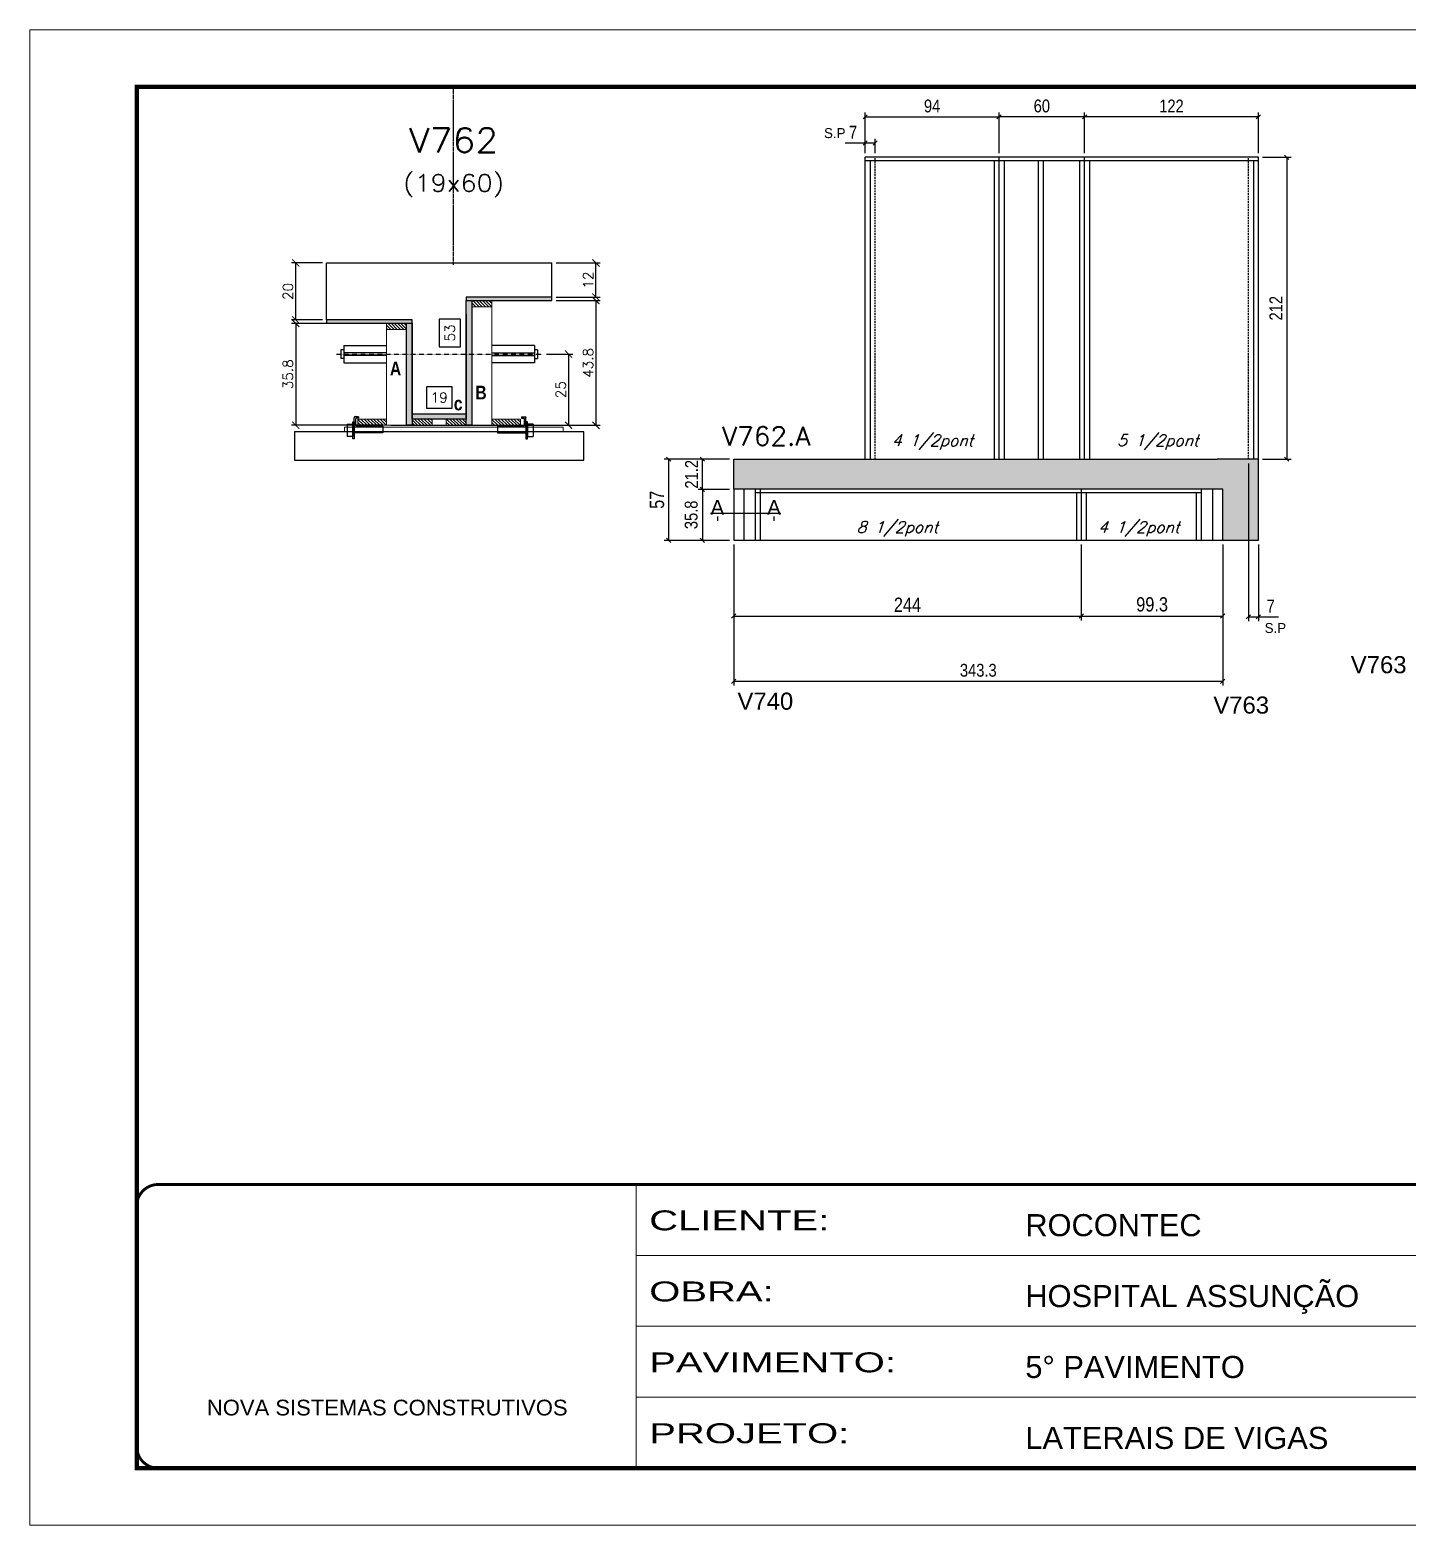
# Model space of a CAD drawing. Extents: x -20960 to -5926, y -2106 to 21915.
# Drawn here: x -10622 to -9655, y 8231 to 9281 of the extents above; entities that cross this region are included whole.
import ezdxf
from ezdxf.enums import TextEntityAlignment as Align

# ---------------------------------------------------------------- set-up
doc = ezdxf.new("R2010")
doc.units = 0
for name, pattern in [('CONTINUO', [0]), ('DASHED', [0.75, 0.5, -0.25]), ('HIDDEN', [0.375, 0.25, -0.125])]:
    doc.linetypes.add(name, pattern=pattern)
for name, color, linetype in [('5', 5, 'Continuous'), ('barrote', 251, 'Continuous'), ('COTA', 241, 'Continuous'), ('Cota Seção (2x)', 4, 'Continuous'), ('detalhes', 4, 'Continuous'), ('Painéis', 200, 'Continuous'), ('presilha', 1, 'Continuous'), ('SARR_2.2x7', 40, 'Continuous'), ('SARR_3.5x7', 81, 'Continuous'), ('TENSOR', 3, 'Continuous'), ('texto', 7, 'Continuous'), ('Texto de Titulo', 7, 'Continuous'), ('Texto Qtd Sarr', 242, 'Continuous')]:
    doc.layers.add(name, color=color, linetype=linetype)
for name, color, linetype, lineweight in [('CONCRETO', 251, 'Continuous', 25), ('Folhas', 255, 'Continuous', 9), ('Hachura', 251, 'Continuous', 9), ('Madeira', 126, 'Continuous', 18), ('SARRAFO DE PRESSAO', 251, 'DASHED', 9), ('SCO-___-LAJ', 2, 'Continuous', 0), ('Texto Seção', 7, 'Continuous', 15)]:
    doc.layers.add(name, color=color, linetype=linetype, lineweight=lineweight)
doc.styles.add('ARIAL', font='arial.ttf')
doc.styles.add('COTA TECNICA', font='techl___.ttf', dxfattribs={"height": 10})
doc.styles.add('COTA TECNICA-50', font='techl___.ttf', dxfattribs={"height": 9})
doc.styles.add('REGUA-120', font='ROMANS.shx', dxfattribs={"height": 15})
doc.styles.add('Romans', font='romans.shx')
doc.styles.add('ROMAS860', font='ROMAS860.SHX')
doc.styles.get("Standard").update_dxf_attribs({"font": 'arial.ttf'})
doc.styles.add('TECNICA', font='techb___.ttf', dxfattribs={"height": 10})
doc.styles.add('Tecnologia', font='')
doc.styles.get('Tecnologia').set_extended_font_data('Forgotten Futurist')
doc.dimstyles.new('COTA PAINEL-50', dxfattribs={"dimtxt": 9, "dimasz": 3, "dimexe": 3, "dimexo": 3, "dimgap": 3, "dimtad": 1, "dimdec": 1, "dimzin": 12, "dimdsep": 46, "dimtxsty": 'COTA TECNICA-50', "dimblk1": 'OBLIQUE', "dimblk2": 'OBLIQUE', "dimsah": 1, "dimcen": 0.9, "dimclrd": 4, "dimclre": 4, "dimclrt": 240, "dimadec": 1, "dimazin": 3, "dimtfac": 1, "dimtdec": 1, "dimtmove": 0, "dimatfit": 3, "dimfxl": 1, "dimtolj": 1, "dimtzin": 12, "dimarcsym": 0})
doc.dimstyles.new('Cota Seção (2x)', dxfattribs={"dimtxt": 7, "dimasz": 5, "dimexe": 3, "dimexo": 3, "dimgap": 2, "dimtad": 3, "dimdec": 1, "dimlfac": 0.5, "dimzin": 12, "dimdsep": 46, "dimtxsty": 'Romans', "dimblk": 'ARCHTICK', "dimcen": 0, "dimclrd": 4, "dimclre": 4, "dimclrt": 1, "dimadec": 1, "dimazin": 3, "dimtfac": 1, "dimtdec": 1, "dimtmove": 0, "dimatfit": 3, "dimldrblk": 'OBLIQUE', "dimfxl": 1, "dimtolj": 1, "dimtzin": 12, "dimarcsym": 0})
doc.dimstyles.new('Cota Seção interna', dxfattribs={"dimtxt": 7, "dimasz": 6, "dimexe": 0.18, "dimexo": 2, "dimgap": -4, "dimtad": 3, "dimdec": 1, "dimlfac": 0.5, "dimzin": 12, "dimdsep": 46, "dimtxsty": 'Romans', "dimblk": 'ARCHTICK', "dimcen": 0.09, "dimse1": 1, "dimse2": 1, "dimsd1": 1, "dimsd2": 1, "dimclrd": 180, "dimclre": 5, "dimclrt": 1, "dimadec": 0, "dimazin": 3, "dimtfac": 1, "dimtdec": 1, "dimtofl": 0, "dimtmove": 0, "dimatfit": 3, "dimldrblk": 'ARCHTICK', "dimfxl": 1, "dimtolj": 1, "dimtzin": 0, "dimarcsym": 0})
doc.dimstyles.new('PAINEL', dxfattribs={"dimtxt": 10, "dimasz": 3, "dimexe": 3, "dimexo": 3, "dimgap": 3, "dimtad": 1, "dimdec": 1, "dimzin": 12, "dimdsep": 46, "dimtxsty": 'COTA TECNICA', "dimblk1": 'OBLIQUE', "dimblk2": 'OBLIQUE', "dimsah": 1, "dimcen": 0.9, "dimclrd": 4, "dimclre": 4, "dimclrt": 240, "dimadec": 1, "dimazin": 3, "dimtfac": 1, "dimtdec": 1, "dimtmove": 0, "dimatfit": 3, "dimfxl": 1, "dimtolj": 1, "dimtzin": 12, "dimarcsym": 0})

# ---------------------------------------------------------------- blocks, each defined once
blk = doc.blocks.new('9999999999')
at = {"color": 30, "linetype": 'CONTINUO'}
for p, q in [((98564.6, 34230.2), (98564.6, 34429.4)), ((98564.6, 34379.6), (99584, 34379.6)), ((98564.6, 34329.8), (99488, 34329.8)), ((98564.6, 34280), (99488, 34280))]:
    blk.add_line(p, q, dxfattribs=at)
at = {"color": 30, "linetype": 'CONTINUO', "const_width": 2}
blk.add_lwpolyline([(99584, 34230.2), (99584, 34414.4, 0.414214), (99569, 34429.4), (98229, 34429.4, 0.414214), (98214, 34414.4), (98214, 34245.2, 0.414214), (98229, 34230.2), (99584, 34230.2)], format="xyb", dxfattribs=at)
at = {"layer": 'Folhas'}
blk.add_lwpolyline([(98139, 34190.2), (99624, 34190.2), (99624, 35240.2), (98139, 35240.2)], close=True, dxfattribs=at)
at = {"layer": 'Folhas', "color": 30, "const_width": 3}
blk.add_lwpolyline([(98214, 34230.2), (99584, 34230.2), (99584, 35200.2), (98214, 35200.2)], close=True, dxfattribs=at)
at = {"color": 7, "linetype": 'Continuous', "ltscale": 5, "style": 'ARIAL'}
for s, height, p in [('ROCONTEC', 15.48, (98837.7, 34393.1)), ('HOSPITAL ASSUNÇÃO', 15.483, (98837.7, 34343.3)), ('5° PAVIMENTO', 15.483, (98837.7, 34293.5)), ('NOVA SISTEMAS CONSTRUTIVOS', 11.059, (98263.2, 34267.2)), ('LATERAIS DE VIGAS', 15.483, (98837.7, 34243.7))]:
    blk.add_text(s, height=height, dxfattribs=at).set_placement(p)
at = {"layer": 'Folhas', "color": 7, "style": 'Tecnologia', "width": 1.5}
for s, p in [('CLIENTE:', (98573.7, 34397.2)), ('OBRA:', (98573.7, 34347.3)), ('PAVIMENTO:', (98573.7, 34297.5)), ('PROJETO:', (98573.7, 34247.7))]:
    blk.add_text(s, height=14, dxfattribs=at).set_placement(p)
blk = doc.blocks.new('*D1656')
at = {"layer": 'Cota Seção (2x)', "color": 180, "lineweight": -2, "transparency": 16777216}
for p, q in [((-10319.7, 9077.9), (-10334.7, 9077.9)), ((-10334.7, 9077.9), (-10334.7, 9058.6)), ((-10319.7, 9058.6), (-10319.7, 9077.9)), ((-10334.7, 9058.6), (-10319.7, 9058.6))]:
    blk.add_line(p, q, dxfattribs=at)
at = {"layer": 'Defpoints', "color": 0, "transparency": 16777216}
for p in [(-10315.7, 9117.4), (-10315.7, 9117.4), (-10315.7, 9011.4)]:
    blk.add_point(p, dxfattribs=at)
at = {"layer": 'Cota Seção (2x)', "color": 1, "transparency": 16777216, "insert": (-10327.2, 9068.2), "char_height": 7, "attachment_point": 5, "rotation": 90, "style": 'Romans'}
blk.add_mtext('\\A1;53', dxfattribs=at)
blk = doc.blocks.new('_ArchTick')
at = {"color": 0, "linetype": 'ByBlock', "const_width": 0.15}
blk.add_lwpolyline([(-0.5, -0.5), (0.5, 0.5)], dxfattribs=at)
blk = doc.blocks.new('PRESILHA METÁLICA 1')
at = {"layer": 'presilha'}
for p, q in [((7.5, 10.6), (7.5, 19.9)), ((12, 21), (8.6, 21)), ((9, 11.6), (9, 18.9)), ((12, 19.5), (9.6, 19.5)), ((12, 21), (12, 19.5)), ((0, 13), (6, 13)), ((0, 13), (0, 0)), ((6, 0), (0, 0)), ((6, 15.5), (7.5, 15.5)), ((6, -2.5), (6, 15.5)), ((6, 13), (6, 0)), ((7.5, 15.5), (7.5, -2.5)), ((37.5, 4.1), (7.5, 4.1)), ((37.5, 11), (9.6, 11)), ((37.5, 11), (37.5, 4.1)), ((7.5, -2.5), (6, -2.5))]:
    blk.add_line(p, q, dxfattribs=at)
for centre, radius, start, end in [((8.6, 19.9), 1.14, 90, 180), ((9.6, 18.9), 0.57, 90, 180), ((9.6, 11.6), 0.57, 180, 270)]:
    blk.add_arc(centre, radius, start, end, dxfattribs=at)
blk = doc.blocks.new('*D1657')
at = {"layer": 'Cota Seção (2x)', "color": 180, "lineweight": -2, "transparency": 16777216}
for p, q in [((-10325.7, 9030.4), (-10343.7, 9030.4)), ((-10343.7, 9030.4), (-10343.7, 9015.4)), ((-10325.7, 9015.4), (-10325.7, 9030.4)), ((-10343.7, 9015.4), (-10325.7, 9015.4))]:
    blk.add_line(p, q, dxfattribs=at)
at = {"layer": 'Defpoints', "color": 0, "transparency": 16777216}
for p in [(-10315.7, 9011.4), (-10353.7, 9003.4), (-10315.7, 9003.4)]:
    blk.add_point(p, dxfattribs=at)
at = {"layer": 'Cota Seção (2x)', "color": 1, "transparency": 16777216, "insert": (-10334.7, 9022.9), "char_height": 7, "attachment_point": 5, "style": 'Romans'}
blk.add_mtext('\\A1;19', dxfattribs=at)
blk = doc.blocks.new('*D1658')
at = {"layer": 'COTA', "color": 4, "lineweight": -2, "transparency": 16777216}
for p, q in [((-10259.4, 9053.4), (-10240.9, 9053.4)), ((-10243.9, 9053.4), (-10243.9, 9003.4)), ((-10259.4, 9003.4), (-10240.9, 9003.4))]:
    blk.add_line(p, q, dxfattribs=at)
at = {"layer": 'Defpoints', "color": 0, "transparency": 16777216}
for p in [(-10262.4, 9053.4), (-10262.4, 9003.4), (-10243.9, 9003.4)]:
    blk.add_point(p, dxfattribs=at)
at = {"layer": 'COTA', "color": 4, "lineweight": -2, "transparency": 16777216, "xscale": 5, "yscale": 5, "zscale": 5}
for p, rotation in [((-10243.9, 9053.4), 90), ((-10243.9, 9003.4), 270)]:
    blk.add_blockref('_ArchTick', p, dxfattribs=dict(at, rotation=rotation))
at = {"layer": 'COTA', "color": 1, "transparency": 16777216, "insert": (-10249.4, 9028.4), "char_height": 7, "attachment_point": 5, "rotation": 90, "style": 'Romans'}
blk.add_mtext('\\A1;25', dxfattribs=at)
blk = doc.blocks.new('_Oblique')
at = {"color": 0, "linetype": 'ByBlock', "lineweight": -2}
blk.add_line((-0.5, -0.5), (0.5, 0.5), dxfattribs=at)
blk = doc.blocks.new('titulo1')
at = {"layer": 'Defpoints', "color": 252, "linetype": 'HIDDEN', "ltscale": 2}
blk.add_line((0, 0), (0, 125), dxfattribs=at)
at = {"layer": 'Defpoints', "style": 'Romans', "oblique": 15}
blk.add_attdef('FOLHA', text='', height=10, dxfattribs=at).set_placement((0, 15.6), align=Align.MIDDLE_CENTER)
at = {"layer": 'Texto Qtd Sarr', "color": 3, "style": 'Romans', "oblique": 15}
for tag, height, p in [('TITULO', 17, (0, 71.4)), ('SEÇÃO', 12, (0, 41.5))]:
    blk.add_attdef(tag, text='', height=height, dxfattribs=at).set_placement(p, align=Align.MIDDLE_CENTER)
blk = doc.blocks.new('*D1668')
at = {"layer": 'COTA', "color": 4, "lineweight": -2, "transparency": 16777216}
for p, q in [((-10252.7, 9091), (-10221.7, 9091)), ((-10224.7, 9091), (-10224.7, 9003.4)), ((-10368.7, 9003.4), (-10221.7, 9003.4))]:
    blk.add_line(p, q, dxfattribs=at)
at = {"layer": 'Defpoints', "color": 0, "transparency": 16777216}
for p in [(-10255.7, 9091), (-10371.7, 9003.4), (-10224.7, 9003.4)]:
    blk.add_point(p, dxfattribs=at)
at = {"layer": 'COTA', "color": 4, "lineweight": -2, "transparency": 16777216, "xscale": 5, "yscale": 5, "zscale": 5}
for p, rotation in [((-10224.7, 9091), 90), ((-10224.7, 9003.4), 270)]:
    blk.add_blockref('_ArchTick', p, dxfattribs=dict(at, rotation=rotation))
at = {"layer": 'COTA', "color": 1, "transparency": 16777216, "insert": (-10230.2, 9047.2), "char_height": 7, "attachment_point": 5, "rotation": 90, "style": 'Romans'}
blk.add_mtext('\\A1;43.8', dxfattribs=at)
blk = doc.blocks.new('*D1669')
at = {"layer": 'COTA', "color": 4, "lineweight": -2, "transparency": 16777216}
for p, q in [((-10252.7, 9117.4), (-10221.7, 9117.4)), ((-10224.7, 9093.4), (-10224.7, 9117.4)), ((-10252.7, 9093.4), (-10221.7, 9093.4))]:
    blk.add_line(p, q, dxfattribs=at)
at = {"layer": 'Defpoints', "color": 0, "transparency": 16777216}
for p in [(-10255.7, 9117.4), (-10224.7, 9117.4), (-10255.7, 9093.4)]:
    blk.add_point(p, dxfattribs=at)
at = {"layer": 'COTA', "color": 4, "lineweight": -2, "transparency": 16777216, "xscale": 5, "yscale": 5, "zscale": 5}
for p, rotation in [((-10224.7, 9117.4), 90), ((-10224.7, 9093.4), 270)]:
    blk.add_blockref('_ArchTick', p, dxfattribs=dict(at, rotation=rotation))
at = {"layer": 'COTA', "color": 1, "transparency": 16777216, "insert": (-10230.2, 9105.4), "char_height": 7, "attachment_point": 5, "rotation": 90, "style": 'Romans'}
blk.add_mtext('\\A1;12', dxfattribs=at)
blk = doc.blocks.new('*D1670')
at = {"layer": 'COTA', "color": 4, "lineweight": -2, "transparency": 16777216}
for p, q in [((-10374.7, 9075), (-10438.4, 9075)), ((-10435.4, 9075), (-10435.4, 9003.4)), ((-10374.7, 9003.4), (-10438.4, 9003.4))]:
    blk.add_line(p, q, dxfattribs=at)
at = {"layer": 'Defpoints', "color": 0, "transparency": 16777216}
for p in [(-10371.7, 9075), (-10435.4, 9003.4), (-10371.7, 9003.4)]:
    blk.add_point(p, dxfattribs=at)
at = {"layer": 'COTA', "color": 4, "lineweight": -2, "transparency": 16777216, "xscale": 5, "yscale": 5, "zscale": 5}
for p, rotation in [((-10435.4, 9075), 90), ((-10435.4, 9003.4), 270)]:
    blk.add_blockref('_ArchTick', p, dxfattribs=dict(at, rotation=rotation))
at = {"layer": 'COTA', "color": 1, "transparency": 16777216, "insert": (-10440.9, 9039.2), "char_height": 7, "attachment_point": 5, "rotation": 90, "style": 'Romans'}
blk.add_mtext('\\A1;35.8', dxfattribs=at)
blk = doc.blocks.new('*D1667')
at = {"layer": 'COTA', "color": 4, "lineweight": -2, "transparency": 16777216}
for p, q in [((-10416.7, 9117.4), (-10438.4, 9117.4)), ((-10435.4, 9077.4), (-10435.4, 9117.4)), ((-10416.7, 9077.4), (-10438.4, 9077.4))]:
    blk.add_line(p, q, dxfattribs=at)
at = {"layer": 'Defpoints', "color": 0, "transparency": 16777216}
for p in [(-10435.4, 9117.4), (-10413.7, 9117.4), (-10413.7, 9077.4)]:
    blk.add_point(p, dxfattribs=at)
at = {"layer": 'COTA', "color": 4, "lineweight": -2, "transparency": 16777216, "xscale": 5, "yscale": 5, "zscale": 5}
for p, rotation in [((-10435.4, 9117.4), 90), ((-10435.4, 9077.4), 270)]:
    blk.add_blockref('_ArchTick', p, dxfattribs=dict(at, rotation=rotation))
at = {"layer": 'COTA', "color": 1, "transparency": 16777216, "insert": (-10440.9, 9097.4), "char_height": 7, "attachment_point": 5, "rotation": 90, "style": 'Romans'}
blk.add_mtext('\\A1;20', dxfattribs=at)
blk = doc.blocks.new('*D1659')
at = {"layer": 'COTA', "color": 4, "lineweight": -2, "ltscale": 25, "transparency": 16777216}
for p, q in [((-9884, 8919.6), (-9884, 8866.4)), ((-9784.7, 8919.6), (-9784.7, 8866.4)), ((-9884, 8869.4), (-9784.7, 8869.4))]:
    blk.add_line(p, q, dxfattribs=at)
at = {"layer": 'Defpoints', "color": 0, "ltscale": 25, "transparency": 16777216}
for p in [(-9884, 8922.6), (-9784.7, 8922.6), (-9784.7, 8869.4)]:
    blk.add_point(p, dxfattribs=at)
at = {"layer": 'COTA', "color": 4, "lineweight": -2, "ltscale": 25, "transparency": 16777216, "xscale": 3, "yscale": 3, "zscale": 3, "rotation": 180}
blk.add_blockref('_Oblique', (-9884, 8869.4), dxfattribs=at)
at = {"layer": 'COTA', "color": 4, "lineweight": -2, "ltscale": 25, "transparency": 16777216, "xscale": 3, "yscale": 3, "zscale": 3}
blk.add_blockref('_Oblique', (-9784.7, 8869.4), dxfattribs=at)
at = {"layer": 'COTA', "color": 240, "ltscale": 25, "transparency": 16777216, "insert": (-9834.3, 8877.6), "char_height": 10, "attachment_point": 5, "style": 'COTA TECNICA'}
blk.add_mtext('\\A1;99.3', dxfattribs=at)
blk = doc.blocks.new('*D1672')
at = {"layer": 'COTA', "color": 4, "lineweight": -2, "ltscale": 25, "transparency": 16777216}
for p, q in [((-10128, 8919.6), (-10128, 8866.4)), ((-9884, 8919.6), (-9884, 8866.4)), ((-10128, 8869.4), (-9884, 8869.4))]:
    blk.add_line(p, q, dxfattribs=at)
at = {"layer": 'Defpoints', "color": 0, "ltscale": 25, "transparency": 16777216}
for p in [(-10128, 8922.6), (-9884, 8922.6), (-9884, 8869.4)]:
    blk.add_point(p, dxfattribs=at)
at = {"layer": 'COTA', "color": 4, "lineweight": -2, "ltscale": 25, "transparency": 16777216, "xscale": 3, "yscale": 3, "zscale": 3, "rotation": 180}
blk.add_blockref('_Oblique', (-10128, 8869.4), dxfattribs=at)
at = {"layer": 'COTA', "color": 4, "lineweight": -2, "ltscale": 25, "transparency": 16777216, "xscale": 3, "yscale": 3, "zscale": 3}
blk.add_blockref('_Oblique', (-9884, 8869.4), dxfattribs=at)
at = {"layer": 'COTA', "color": 240, "ltscale": 25, "transparency": 16777216, "insert": (-10006, 8877.4), "char_height": 10, "attachment_point": 5, "style": 'COTA TECNICA'}
blk.add_mtext('\\A1;244', dxfattribs=at)
blk = doc.blocks.new('*D1678')
at = {"layer": 'COTA', "color": 4, "lineweight": -2, "ltscale": 25, "transparency": 16777216}
for p, q in [((-10131, 8979.6), (-10176.7, 8979.6)), ((-10173.7, 8979.6), (-10173.7, 8922.6)), ((-10131, 8922.6), (-10176.7, 8922.6))]:
    blk.add_line(p, q, dxfattribs=at)
at = {"layer": 'Defpoints', "color": 0, "ltscale": 25, "transparency": 16777216}
for p in [(-10128, 8979.6), (-10173.7, 8922.6), (-10128, 8922.6)]:
    blk.add_point(p, dxfattribs=at)
at = {"layer": 'COTA', "color": 4, "lineweight": -2, "ltscale": 25, "transparency": 16777216, "xscale": 3, "yscale": 3, "zscale": 3}
for p, rotation in [((-10173.7, 8979.6), 90), ((-10173.7, 8922.6), 270)]:
    blk.add_blockref('_Oblique', p, dxfattribs=dict(at, rotation=rotation))
at = {"layer": 'COTA', "color": 240, "ltscale": 25, "transparency": 16777216, "insert": (-10181.8, 8951.1), "char_height": 10, "attachment_point": 5, "rotation": 90, "style": 'COTA TECNICA'}
blk.add_mtext('\\A1;57', dxfattribs=at)
blk = doc.blocks.new('*D1679')
at = {"layer": 'COTA', "color": 4, "lineweight": -2, "transparency": 16777216}
for p, q in [((-10128, 8919.6), (-10128, 8820.6)), ((-9784.7, 8919.6), (-9784.7, 8820.6)), ((-10128, 8823.6), (-9784.7, 8823.6))]:
    blk.add_line(p, q, dxfattribs=at)
at = {"layer": 'Defpoints', "color": 0, "transparency": 16777216}
for p in [(-10128, 8922.6), (-9784.7, 8922.6), (-9784.7, 8823.6)]:
    blk.add_point(p, dxfattribs=at)
at = {"layer": 'COTA', "color": 4, "lineweight": -2, "transparency": 16777216, "xscale": 3, "yscale": 3, "zscale": 3, "rotation": 180}
blk.add_blockref('_Oblique', (-10128, 8823.6), dxfattribs=at)
at = {"layer": 'COTA', "color": 4, "lineweight": -2, "transparency": 16777216, "xscale": 3, "yscale": 3, "zscale": 3}
blk.add_blockref('_Oblique', (-9784.7, 8823.6), dxfattribs=at)
at = {"layer": 'COTA', "color": 240, "transparency": 16777216, "insert": (-9956.3, 8831.3), "char_height": 9, "attachment_point": 5, "style": 'COTA TECNICA-50'}
blk.add_mtext('\\A1;343.3', dxfattribs=at)
blk = doc.blocks.new('*D1680')
at = {"layer": 'COTA', "color": 4, "lineweight": -2, "transparency": 16777216}
for p, q in [((-9766.7, 8976.6), (-9766.7, 8865.9)), ((-9759.7, 8919.6), (-9759.7, 8865.9)), ((-9766.7, 8868.9), (-9759.7, 8868.9)), ((-9759.7, 8868.9), (-9745.5, 8868.9))]:
    blk.add_line(p, q, dxfattribs=at)
at = {"layer": 'Defpoints', "color": 0, "transparency": 16777216}
for p in [(-9766.7, 8979.6), (-9759.7, 8922.6), (-9759.7, 8868.9)]:
    blk.add_point(p, dxfattribs=at)
at = {"layer": 'COTA', "color": 4, "lineweight": -2, "transparency": 16777216, "xscale": 3, "yscale": 3, "zscale": 3, "rotation": 180}
blk.add_blockref('_Oblique', (-9766.7, 8868.9), dxfattribs=at)
at = {"layer": 'COTA', "color": 4, "lineweight": -2, "transparency": 16777216, "xscale": 3, "yscale": 3, "zscale": 3}
blk.add_blockref('_Oblique', (-9759.7, 8868.9), dxfattribs=at)
at = {"layer": 'COTA', "color": 240, "transparency": 16777216, "insert": (-9751.1, 8876.4), "char_height": 9, "attachment_point": 5, "style": 'COTA TECNICA-50'}
blk.add_mtext('\\A1;7', dxfattribs=at)
blk = doc.blocks.new('*D1662')
at = {"layer": 'COTA', "color": 4, "lineweight": -2, "transparency": 16777216}
for p, q in [((-9756.7, 9191.6), (-9736.8, 9191.6)), ((-9739.8, 9191.6), (-9739.8, 8979.6)), ((-9756.7, 8979.6), (-9736.8, 8979.6))]:
    blk.add_line(p, q, dxfattribs=at)
at = {"layer": 'Defpoints', "color": 0, "transparency": 16777216}
for p in [(-9759.7, 9191.6), (-9759.7, 8979.6), (-9739.8, 8979.6)]:
    blk.add_point(p, dxfattribs=at)
at = {"layer": 'COTA', "color": 4, "lineweight": -2, "transparency": 16777216, "xscale": 3, "yscale": 3, "zscale": 3}
for p, rotation in [((-9739.8, 9191.6), 90), ((-9739.8, 8979.6), 270)]:
    blk.add_blockref('_Oblique', p, dxfattribs=dict(at, rotation=rotation))
at = {"layer": 'COTA', "color": 240, "transparency": 16777216, "insert": (-9747.4, 9085.6), "char_height": 9, "attachment_point": 5, "rotation": 90, "style": 'COTA TECNICA-50'}
blk.add_mtext('\\A1;212', dxfattribs=at)
blk = doc.blocks.new('*D1684')
at = {"layer": 'COTA', "color": 4, "lineweight": -2, "transparency": 16777216}
for p, q in [((-10131, 8958.4), (-10153, 8958.4)), ((-10150, 8958.4), (-10150, 8922.6)), ((-10131, 8922.6), (-10153, 8922.6))]:
    blk.add_line(p, q, dxfattribs=at)
at = {"layer": 'Defpoints', "color": 0, "transparency": 16777216}
for p in [(-10128, 8958.4), (-10150, 8922.6), (-10128, 8922.6)]:
    blk.add_point(p, dxfattribs=at)
at = {"layer": 'COTA', "color": 4, "lineweight": -2, "transparency": 16777216, "xscale": 3, "yscale": 3, "zscale": 3}
for p, rotation in [((-10150, 8958.4), 90), ((-10150, 8922.6), 270)]:
    blk.add_blockref('_Oblique', p, dxfattribs=dict(at, rotation=rotation))
at = {"layer": 'COTA', "color": 240, "transparency": 16777216, "insert": (-10157.8, 8940.5), "char_height": 9, "attachment_point": 5, "rotation": 90, "style": 'COTA TECNICA-50'}
blk.add_mtext('\\A1;35.8', dxfattribs=at)
blk = doc.blocks.new('*D1685')
at = {"layer": 'COTA', "color": 4, "lineweight": -2, "transparency": 16777216}
for p, q in [((-10131, 8979.6), (-10153, 8979.6)), ((-10150, 8958.4), (-10150, 8979.6)), ((-10131, 8958.4), (-10153, 8958.4))]:
    blk.add_line(p, q, dxfattribs=at)
at = {"layer": 'Defpoints', "color": 0, "transparency": 16777216}
for p in [(-10150, 8979.6), (-10128, 8979.6), (-10128, 8958.4)]:
    blk.add_point(p, dxfattribs=at)
at = {"layer": 'COTA', "color": 4, "lineweight": -2, "transparency": 16777216, "xscale": 3, "yscale": 3, "zscale": 3}
for p, rotation in [((-10150, 8979.6), 90), ((-10150, 8958.4), 270)]:
    blk.add_blockref('_Oblique', p, dxfattribs=dict(at, rotation=rotation))
at = {"layer": 'COTA', "color": 240, "transparency": 16777216, "insert": (-10157.6, 8969), "char_height": 9, "attachment_point": 5, "rotation": 90, "style": 'COTA TECNICA-50'}
blk.add_mtext('\\A1;21.2', dxfattribs=at)
blk = doc.blocks.new('*D1686')
at = {"layer": 'COTA', "color": 4, "lineweight": -2, "transparency": 16777216}
for p, q in [((-10035.7, 9201.6), (-10049.8, 9201.6)), ((-10035.7, 9194.6), (-10035.7, 9204.6)), ((-10028.7, 9201.6), (-10035.7, 9201.6)), ((-10028.7, 9194.6), (-10028.7, 9204.6))]:
    blk.add_line(p, q, dxfattribs=at)
at = {"layer": 'Defpoints', "color": 0, "transparency": 16777216}
for p in [(-10035.7, 9201.6), (-10035.7, 9191.6), (-10028.7, 9191.6)]:
    blk.add_point(p, dxfattribs=at)
at = {"layer": 'COTA', "color": 4, "lineweight": -2, "transparency": 16777216, "xscale": 3, "yscale": 3, "zscale": 3, "rotation": 180}
blk.add_blockref('_Oblique', (-10035.7, 9201.6), dxfattribs=at)
at = {"layer": 'COTA', "color": 4, "lineweight": -2, "transparency": 16777216, "xscale": 3, "yscale": 3, "zscale": 3}
blk.add_blockref('_Oblique', (-10028.7, 9201.6), dxfattribs=at)
at = {"layer": 'COTA', "color": 240, "transparency": 16777216, "insert": (-10044.2, 9209.2), "char_height": 9, "attachment_point": 5, "style": 'COTA TECNICA-50'}
blk.add_mtext('\\A1;7', dxfattribs=at)
blk = doc.blocks.new('*D1666')
at = {"layer": 'COTA', "color": 4, "lineweight": -2, "transparency": 16777216}
for p, q in [((-10035.7, 9194.6), (-10035.7, 9223)), ((-10035.7, 9220), (-9941.7, 9220)), ((-9941.7, 9194.6), (-9941.7, 9223))]:
    blk.add_line(p, q, dxfattribs=at)
at = {"layer": 'Defpoints', "color": 0, "transparency": 16777216}
for p in [(-9941.7, 9220), (-10035.7, 9191.6), (-9941.7, 9191.6)]:
    blk.add_point(p, dxfattribs=at)
at = {"layer": 'COTA', "color": 4, "lineweight": -2, "transparency": 16777216, "xscale": 3, "yscale": 3, "zscale": 3, "rotation": 180}
blk.add_blockref('_Oblique', (-10035.7, 9220), dxfattribs=at)
at = {"layer": 'COTA', "color": 4, "lineweight": -2, "transparency": 16777216, "xscale": 3, "yscale": 3, "zscale": 3}
blk.add_blockref('_Oblique', (-9941.7, 9220), dxfattribs=at)
at = {"layer": 'COTA', "color": 240, "transparency": 16777216, "insert": (-9988.7, 9227.6), "char_height": 9, "attachment_point": 5, "style": 'COTA TECNICA-50'}
blk.add_mtext('\\A1;94', dxfattribs=at)
blk = doc.blocks.new('*D1687')
at = {"layer": 'COTA', "color": 4, "lineweight": -2, "transparency": 16777216}
for p, q in [((-9881.7, 9194.6), (-9881.7, 9223)), ((-9759.7, 9220), (-9881.7, 9220)), ((-9759.7, 9194.6), (-9759.7, 9223))]:
    blk.add_line(p, q, dxfattribs=at)
at = {"layer": 'Defpoints', "color": 0, "transparency": 16777216}
for p in [(-9881.7, 9220), (-9881.7, 9191.6), (-9759.7, 9191.6)]:
    blk.add_point(p, dxfattribs=at)
at = {"layer": 'COTA', "color": 4, "lineweight": -2, "transparency": 16777216, "xscale": 3, "yscale": 3, "zscale": 3, "rotation": 180}
blk.add_blockref('_Oblique', (-9881.7, 9220), dxfattribs=at)
at = {"layer": 'COTA', "color": 4, "lineweight": -2, "transparency": 16777216, "xscale": 3, "yscale": 3, "zscale": 3}
blk.add_blockref('_Oblique', (-9759.7, 9220), dxfattribs=at)
at = {"layer": 'COTA', "color": 240, "transparency": 16777216, "insert": (-9820.7, 9227.6), "char_height": 9, "attachment_point": 5, "style": 'COTA TECNICA-50'}
blk.add_mtext('\\A1;122', dxfattribs=at)
blk = doc.blocks.new('*D1688')
at = {"layer": 'COTA', "color": 4, "lineweight": -2, "transparency": 16777216}
for p, q in [((-9941.7, 9194.6), (-9941.7, 9223)), ((-9881.7, 9220), (-9941.7, 9220)), ((-9881.7, 9194.6), (-9881.7, 9223))]:
    blk.add_line(p, q, dxfattribs=at)
at = {"layer": 'Defpoints', "color": 0, "transparency": 16777216}
for p in [(-9941.7, 9220), (-9941.7, 9191.6), (-9881.7, 9191.6)]:
    blk.add_point(p, dxfattribs=at)
at = {"layer": 'COTA', "color": 4, "lineweight": -2, "transparency": 16777216, "xscale": 3, "yscale": 3, "zscale": 3, "rotation": 180}
blk.add_blockref('_Oblique', (-9941.7, 9220), dxfattribs=at)
at = {"layer": 'COTA', "color": 4, "lineweight": -2, "transparency": 16777216, "xscale": 3, "yscale": 3, "zscale": 3}
blk.add_blockref('_Oblique', (-9881.7, 9220), dxfattribs=at)
at = {"layer": 'COTA', "color": 240, "transparency": 16777216, "insert": (-9911.7, 9227.6), "char_height": 9, "attachment_point": 5, "style": 'COTA TECNICA-50'}
blk.add_mtext('\\A1;60', dxfattribs=at)

msp = doc.modelspace()

# ---------------------------------------------------------------- hatches: boundary and pattern name
at = {"layer": 'COTA', "linetype": 'ByBlock'}
h = msp.add_hatch(dxfattribs=at)
h.set_pattern_fill('AR-CONC', color=256, scale=0.03)
h.set_pattern_definition([(50, (1520.4437, -6896.717), (5.4655401, -0.4781726), [0.5715, -6.2865]), (355, (1520.4437, -6896.717), (-1.0573026, 5.7317054), [0.4572, -5.0292175]), (100.451445, (1520.899, -6896.757), (4.4082374, 5.2535326), [0.4857003, -5.3427073]), (46.1842, (1520.444, -6895.193), (8.1323712, -1.2612698), [0.85725, -9.42975]), (96.635558, (1521.121, -6895.298), (7.122124, 7.4227837), [0.7285507, -8.0140682]), (351.18415, (1520.444, -6895.193), (7.122124, 7.4227837), [0.685799, -7.543792]), (21, (1521.2057, -6895.574), (4.5484317, -3.0679559), [0.5715, -6.2865]), (326, (1521.2057, -6895.574), (1.8540609, 5.525639), [0.4572, -5.0292]), (71.451445, (1521.5847, -6895.83), (6.4024926, 2.457683), [0.4857003, -5.3426981]), (37.5, (1520.4437, -6896.7171), (0.0926581, 2.53665117), [0, -4.96824, 0, -5.1054, 0, -5.04825]), (7.5, (1520.4437, -6896.717), (2.00458988, 3.00541724), [0, -2.91084, 0, -4.85394, 0, -1.92405]), (327.5, (1518.7444, -6896.7171), (4.06771786, -0.17186232), [0, -1.905, 0, -5.9436, 0, -7.8867]), (317.5, (1517.9824, -6896.717), (4.44387544, 0.7627947), [0, -2.4765, 0, -3.94716, 0, -5.6007])])
h.paths.add_polyline_path([(-9784.66, 8958.44), (-9784.66, 8922.64), (-9759.66, 8922.64), (-9759.66, 8979.64), (-9788.66, 8979.64), (-10127.96, 8979.64), (-10127.96, 8958.44)])
at = {"layer": 'Hachura'}
h = msp.add_hatch(color=256, dxfattribs=at)
h.dxf.hatch_style = 1
h.paths.add_polyline_path([(-10255.71, 9091.01), (-10255.71, 9093.41), (-10315.71, 9093.41), (-10315.71, 9091.01)])
h = msp.add_hatch(color=256, dxfattribs=at)
h.dxf.hatch_style = 1
h.paths.add_polyline_path([(-10315.71, 9091.01), (-10311.71, 9091.01), (-10311.71, 9003.41), (-10315.71, 9003.41)])
h = msp.add_hatch(dxfattribs=at)
h.set_pattern_fill('ANSI31', color=256, scale=0.5, angle=270, style=0)
h.set_pattern_definition([(315, (12522.111, 783.3698), (1.12253202, 1.12253202), [])])
h.paths.add_polyline_path([(-10297.71, 9086.61), (-10297.71, 9091.01), (-10311.71, 9091.01), (-10311.71, 9086.61)])
h = msp.add_hatch(color=256, dxfattribs=at)
h.dxf.hatch_style = 1
h.paths.add_polyline_path([(-10353.71, 9075.01), (-10353.71, 9077.41), (-10413.71, 9077.41), (-10413.71, 9075.01)])
h = msp.add_hatch(dxfattribs=at)
h.set_pattern_fill('ANSI31', color=256, scale=0.5, angle=270, style=0)
h.set_pattern_definition([(315, (12606.111, 767.3698), (1.12253202, 1.12253202), [])])
h.paths.add_polyline_path([(-10357.71, 9070.61), (-10357.71, 9075.01), (-10371.71, 9075.01), (-10371.71, 9070.61)])
h = msp.add_hatch(color=256, dxfattribs=at)
h.dxf.hatch_style = 1
h.paths.add_polyline_path([(-10357.71, 9075.01), (-10353.71, 9075.01), (-10353.71, 9003.41), (-10357.71, 9003.41)])
h = msp.add_hatch(color=256, dxfattribs=at)
h.dxf.hatch_style = 1
h.paths.add_polyline_path([(-10353.71, 9007.81), (-10353.71, 9011.41), (-10315.71, 9011.41), (-10315.71, 9007.81)])
h = msp.add_hatch(dxfattribs=at)
h.set_pattern_fill('ANSI31', color=256, scale=0.5, angle=270, style=0)
h.set_pattern_definition([(315, (12500.111, 773.7698), (1.12253202, 1.12253202), [])])
h.paths.add_polyline_path([(-10371.71, 9003.41), (-10371.71, 9007.81), (-10391.71, 9007.81), (-10391.71, 9003.41)])
h = msp.add_hatch(dxfattribs=at)
h.set_pattern_fill('ANSI31', color=256, scale=0.5, angle=270, style=0)
h.set_pattern_definition([(315, (12602.913, 773.7698), (1.12253202, 1.12253202), [])])
h.paths.add_polyline_path([(-10353.71, 9003.41), (-10353.71, 9007.81), (-10339.71, 9007.81), (-10339.71, 9003.41)])
h = msp.add_hatch(dxfattribs=at)
h.set_pattern_fill('ANSI31', color=256, scale=0.5, angle=270, style=0)
h.set_pattern_definition([(315, (12602.911, 773.7698), (1.12253202, 1.12253202), [])])
h.paths.add_polyline_path([(-10315.71, 9003.41), (-10315.71, 9007.81), (-10329.71, 9007.81), (-10329.71, 9003.41)])
h = msp.add_hatch(dxfattribs=at)
h.set_pattern_fill('ANSI31', color=256, scale=0.5, angle=270, style=0)
h.set_pattern_definition([(315, (12594.111, 773.7698), (1.12253202, 1.12253202), [])])
h.paths.add_polyline_path([(-10277.71, 9003.41), (-10277.71, 9007.81), (-10297.71, 9007.81), (-10297.71, 9003.41)])

# ---------------------------------------------------------------- linework, layer by layer
at = {"ltscale": 3}
for p, q in [((-10403.71, 9056.38), (-10403.71, 9050.38)), ((-10401.71, 9056.38), (-10403.71, 9056.38)), ((-10401.71, 9059.38), (-10401.71, 9047.38)), ((-10401.71, 9059.38), (-10371.71, 9059.38)), ((-10371.71, 9054.38), (-10401.71, 9054.38)), ((-10371.71, 9052.38), (-10401.71, 9052.38)), ((-10267.71, 9059.38), (-10297.71, 9059.38)), ((-10297.71, 9054.38), (-10267.71, 9054.38)), ((-10297.71, 9052.38), (-10267.71, 9052.38)), ((-10267.71, 9059.38), (-10267.71, 9047.38)), ((-10265.71, 9056.38), (-10267.71, 9056.38)), ((-10265.71, 9056.38), (-10265.71, 9050.38)), ((-10401.71, 9050.38), (-10403.71, 9050.38)), ((-10401.71, 9047.38), (-10371.71, 9047.38)), ((-10267.71, 9047.38), (-10297.71, 9047.38)), ((-10267.71, 9050.38), (-10265.71, 9050.38))]:
    msp.add_line(p, q, dxfattribs=at)
at = {"layer": 'barrote'}
msp.add_lwpolyline([(-10436.19, 8978.88), (-10233.22, 8978.88), (-10233.22, 8998.88), (-10436.19, 8998.88)], close=True, dxfattribs=at)
at = {"layer": 'CONCRETO'}
for p, q in [((-10413.71, 9117.41), (-10255.71, 9117.41)), ((-10413.71, 9077.41), (-10413.71, 9117.41)), ((-10255.71, 9093.41), (-10255.71, 9117.41)), ((-10353.71, 9007.81), (-10353.71, 9075.01)), ((-10353.71, 9075.01), (-10353.71, 9075.01)), ((-10315.71, 9081.41), (-10315.71, 9007.81)), ((-10315.71, 9081.41), (-10315.71, 9081.41)), ((-10353.71, 9011.41), (-10315.71, 9011.41)), ((-10353.71, 9007.81), (-10353.71, 9007.81))]:
    msp.add_line(p, q, dxfattribs=at)
at = {"layer": 'COTA', "linetype": 'ByBlock'}
for p, q in [((-10127.96, 8958.44), (-10127.96, 8979.64)), ((-10127.96, 8979.64), (-10035.66, 8979.64)), ((-9759.66, 8922.64), (-9759.66, 8979.64)), ((-9784.66, 8922.64), (-9759.66, 8922.64))]:
    msp.add_line(p, q, dxfattribs=at)
at = {"layer": 'detalhes'}
for p, q in [((-10094.89, 8941.4), (-10144.25, 8941.4)), ((-10139.25, 8939.4), (-10139.25, 8936.4)), ((-10099.89, 8939.4), (-10099.89, 8936.4))]:
    msp.add_line(p, q, dxfattribs=at)
at = {"layer": 'Madeira'}
for points in [[(-10297.71, 9086.61), (-10297.71, 9091.01), (-10311.71, 9091.01), (-10311.71, 9086.61)], [(-10297.71, 9091.01), (-10311.71, 9091.01), (-10311.71, 9003.41), (-10297.71, 9003.41)], [(-10357.71, 9070.61), (-10357.71, 9075.01), (-10371.71, 9075.01), (-10371.71, 9070.61)], [(-10357.71, 9075.01), (-10371.71, 9075.01), (-10371.71, 9003.41), (-10357.71, 9003.41)], [(-10371.71, 9003.41), (-10371.71, 9007.81), (-10391.71, 9007.81), (-10391.71, 9003.41)], [(-10353.71, 9003.41), (-10353.71, 9007.81), (-10339.71, 9007.81), (-10339.71, 9003.41)], [(-10315.71, 9003.41), (-10315.71, 9007.81), (-10329.71, 9007.81), (-10329.71, 9003.41)], [(-10277.71, 9003.41), (-10277.71, 9007.81), (-10297.71, 9007.81), (-10297.71, 9003.41)]]:
    msp.add_lwpolyline(points, close=True, dxfattribs=at)
at = {"layer": 'Painéis', "ltscale": 25}
for p, q in [((-10035.66, 8979.64), (-10035.66, 9191.64)), ((-9759.66, 9191.64), (-10035.66, 9191.64)), ((-9941.66, 8979.64), (-9941.66, 9191.64)), ((-9881.66, 8979.64), (-9881.66, 9191.64)), ((-9759.66, 8979.64), (-9759.66, 9191.64)), ((-9759.66, 8979.64), (-9788.66, 8979.64)), ((-9784.66, 8958.44), (-10127.96, 8958.44)), ((-10127.96, 8958.44), (-10127.96, 8922.64)), ((-9883.96, 8922.64), (-9883.96, 8958.44)), ((-9883.96, 8922.64), (-9883.96, 8958.44)), ((-9784.66, 8922.64), (-9784.66, 8958.44)), ((-10127.96, 8922.64), (-9784.66, 8922.64))]:
    msp.add_line(p, q, dxfattribs=at)
at = {"layer": 'Painéis'}
msp.add_line((-10035.66, 8979.64), (-9788.66, 8979.64), dxfattribs=at)
for points in [[(-10255.71, 9091.01), (-10255.71, 9093.41), (-10315.71, 9093.41), (-10315.71, 9091.01)], [(-10315.71, 9091.01), (-10311.71, 9091.01), (-10311.71, 9003.41), (-10315.71, 9003.41)], [(-10353.71, 9075.01), (-10353.71, 9077.41), (-10413.71, 9077.41), (-10413.71, 9075.01)], [(-10357.71, 9075.01), (-10353.71, 9075.01), (-10353.71, 9003.41), (-10357.71, 9003.41)], [(-10353.71, 9007.81), (-10353.71, 9011.41), (-10315.71, 9011.41), (-10315.71, 9007.81)]]:
    msp.add_lwpolyline(points, close=True, dxfattribs=at)
at = {"layer": 'SARR_2.2x7', "linetype": 'Continuous'}
for p, q in [((-10035.66, 9189.44), (-9941.66, 9189.44)), ((-9941.66, 9189.44), (-9881.66, 9189.44)), ((-9881.66, 9189.44), (-9759.66, 9189.44)), ((-10120.96, 8958.44), (-10120.96, 8922.64)), ((-9791.66, 8922.64), (-9791.66, 8958.44)), ((-10112.96, 8956.24), (-9883.96, 8956.24)), ((-9883.96, 8956.24), (-9799.66, 8956.24))]:
    msp.add_line(p, q, dxfattribs=at)
at = {"layer": 'SARR_2.2x7', "linetype": 'HIDDEN', "ltscale": 5}
for p, q in [((-10028.66, 8979.64), (-10028.66, 9191.64)), ((-9766.66, 8979.64), (-9766.66, 9191.64)), ((-10035.66, 8979.64), (-10028.66, 8979.64))]:
    msp.add_line(p, q, dxfattribs=at)
at = {"layer": 'SARR_3.5x7'}
for p, q in [((-10032.16, 9189.45), (-10032.16, 8979.64)), ((-9945.16, 9189.45), (-9945.16, 8979.64)), ((-9938.16, 9189.45), (-9938.16, 8979.64)), ((-9914.22, 9189.44), (-9914.22, 8979.64)), ((-9910.72, 9189.44), (-9910.72, 8979.64)), ((-9885.16, 9189.45), (-9885.16, 8979.64)), ((-9878.16, 9189.45), (-9878.16, 8979.64)), ((-9763.16, 9189.44), (-9763.16, 8979.64)), ((-10112.96, 8958.44), (-10112.96, 8922.64)), ((-10109.46, 8958.44), (-10109.46, 8922.64)), ((-9799.66, 8922.64), (-9799.66, 8958.44)), ((-9887.46, 8956.24), (-9887.46, 8922.64)), ((-9880.46, 8922.64), (-9880.46, 8956.24)), ((-9803.16, 8922.64), (-9803.16, 8956.24))]:
    msp.add_line(p, q, dxfattribs=at)
at = {"layer": 'SCO-___-LAJ', "color": 1}
msp.add_lwpolyline([(-10401.07, 9002.08), (-10247.77, 9002.08), (-10247.77, 8998.88), (-10401.07, 8998.88)], close=True, dxfattribs=at)
at = {"layer": 'TENSOR', "linetype": 'HIDDEN', "ltscale": 0.5}
msp.add_line((-10406.71, 9053.38), (-10262.41, 9053.38), dxfattribs=at)

# ---------------------------------------------------------------- block references
at = {"layer": 'presilha', "yscale": 0.6666666666666666, "zscale": 0.6666666666666666}
for p, xscale in [((-10399.29, 8995.45), 0.6666666666666666), ((-10268.84, 8995.45), -0.6666666666666666)]:
    msp.add_blockref('PRESILHA METÁLICA 1', p, dxfattribs=dict(at, xscale=xscale))
at = {"layer": 'SARRAFO DE PRESSAO', "color": 6, "linetype": 'ByBlock'}
msp.add_blockref('9999999999', (-108760.98, -25959.14), dxfattribs=at)
at = {"layer": 'Texto Seção'}
ref = msp.add_blockref('titulo1', (-10324.56, 9116.06), dxfattribs=at)
ref.add_attrib('TITULO', 'V762', dxfattribs={"layer": 'Texto de Titulo', "color": 7, "height": 17, "style": 'Romans', "width": 1.1}).set_placement((-10324.56, 9203.56), align=Align.MIDDLE_CENTER)
ref.add_attrib('SEÇÃO', '(19x60)', dxfattribs={"layer": 'Texto de Titulo', "color": 7, "height": 12, "style": 'Romans', "width": 1.1}).set_placement((-10324.56, 9173.56), align=Align.MIDDLE_CENTER)

# ---------------------------------------------------------------- texts
at = {"layer": '5', "linetype": 'Continuous'}
for s, p in [('V763', (-9694.84, 8829.29)), ('V740', (-10125.35, 8803.66)), ('V763', (-9791.34, 8800.94))]:
    msp.add_text(s, height=12, rotation=0.00004, dxfattribs=at).set_placement(p)
at = {"layer": 'detalhes', "style": 'TECNICA'}
for s, p in [('A', (-10369.31, 9038.44)), ('B', (-10309.35, 9021.6)), ('c', (-10324.45, 9013.91))]:
    msp.add_text(s, height=9.6, dxfattribs=at).set_placement(p)
at = {"layer": 'detalhes', "color": 0, "linetype": 'Continuous', "style": 'ARIAL'}
for p in [(-10139.45, 8945.81), (-10099.69, 8945.81)]:
    msp.add_text('A', height=10.22, dxfattribs=at).set_placement(p, align=Align.MIDDLE_CENTER)
at = {"layer": 'texto', "color": 4, "char_height": 7, "attachment_point": 5, "style": 'ROMAS860'}
for insert in [(-10057.05, 9208.55), (-9747.74, 8860.99)]:
    msp.add_mtext('S.P', dxfattribs=dict(at, insert=insert))
at = {"layer": 'texto', "color": 2, "char_height": 8, "attachment_point": 5, "style": 'Romans'}
for s, insert in [('{\\Q19;\\C256;4 1/2pont}', (-9988.46, 8991.5)), ('{\\Q19;\\C256;5 1/2pont}', (-9830.28, 8991.5)), ('{\\Q19;\\C256;8 1/2pont}', (-10013.14, 8930.6)), ('{\\Q19;\\C256;4 1/2pont}', (-9843.7, 8930.6))]:
    msp.add_mtext(s, dxfattribs=dict(at, insert=insert))
at = {"layer": 'Texto Seção', "style": 'REGUA-120', "width": 1.05}
msp.add_text('V762.A', height=13, dxfattribs=at).set_placement((-10136.15, 8989.31))

# ---------------------------------------------------------------- dimensions: what is measured, and where the dimension line sits
at = {"layer": 'COTA'}
for base, p1, p2, picture, middle in [((-9941.66, 9220), (-10035.66, 9191.64), (-9941.66, 9191.64), '*D1666', (-9988.66, 9227.59)), ((-9881.66, 9220), (-9759.66, 9191.64), (-9881.66, 9191.64), '*D1687', (-9820.66, 9227.55)), ((-10035.66, 9201.6), (-10028.66, 9191.64), (-10035.66, 9191.64), '*D1686', (-10044.24, 9209.17)), ((-9759.66, 8868.88), (-9766.66, 8979.64), (-9759.66, 8922.64), '*D1680', (-9751.08, 8876.44)), ((-9784.66, 8823.56), (-10127.96, 8922.64), (-9784.66, 8922.64), '*D1679', (-9956.31, 8831.26))]:
    dim = msp.add_linear_dim(base=base, p1=p1, p2=p2, dimstyle='COTA PAINEL-50', dxfattribs=at)
    dim.commit()
    dim.dimension.update_dxf_attribs({"geometry": picture, "text_midpoint": middle})
dim = msp.add_linear_dim(base=(-9941.66, 9220), p1=(-9881.66, 9191.64), p2=(-9941.66, 9191.64), dimstyle='COTA PAINEL-50', override={"dimtmove": 1}, dxfattribs=at)
dim.commit()
dim.dimension.update_dxf_attribs({"geometry": '*D1688', "text_midpoint": (-9911.66, 9227.59)})
dim = msp.add_linear_dim(base=(-9739.81, 8979.64), p1=(-9759.66, 9191.64), p2=(-9759.66, 8979.64), angle=90, dimstyle='COTA PAINEL-50', override={"dimtmove": 1}, dxfattribs=at)
dim.commit()
dim.dimension.update_dxf_attribs({"geometry": '*D1662', "text_midpoint": (-9747.36, 9085.64)})
for base, p1, p2, dimstyle, picture, middle in [((-10435.42, 9117.41), (-10413.71, 9077.41), (-10413.71, 9117.41), 'Cota Seção (2x)', '*D1667', (-10440.92, 9097.41)), ((-10224.72, 9117.41), (-10255.71, 9093.41), (-10255.71, 9117.41), 'Cota Seção (2x)', '*D1669', (-10230.22, 9105.41)), ((-10224.72, 9003.41), (-10255.71, 9091.01), (-10371.71, 9003.41), 'Cota Seção (2x)', '*D1668', (-10230.22, 9047.21)), ((-10435.42, 9003.41), (-10371.71, 9075.01), (-10371.71, 9003.41), 'Cota Seção (2x)', '*D1670', (-10440.92, 9039.21)), ((-10243.85, 9003.41), (-10262.41, 9053.38), (-10262.41, 9003.41), 'Cota Seção (2x)', '*D1658', (-10249.35, 9028.4)), ((-10150.05, 8922.64), (-10127.96, 8958.44), (-10127.96, 8922.64), 'COTA PAINEL-50', '*D1684', (-10157.76, 8940.54))]:
    dim = msp.add_linear_dim(base=base, p1=p1, p2=p2, angle=90, dimstyle=dimstyle, dxfattribs=at)
    dim.commit()
    dim.dimension.update_dxf_attribs({"geometry": picture, "text_midpoint": middle})
at = {"layer": 'COTA', "ltscale": 25}
dim = msp.add_linear_dim(base=(-10173.73, 8922.64), p1=(-10127.96, 8979.64), p2=(-10127.96, 8922.64), angle=90, dimstyle='PAINEL', dxfattribs=at)
dim.commit()
dim.dimension.update_dxf_attribs({"geometry": '*D1678', "text_midpoint": (-10181.84, 8951.14)})
at = {"layer": 'COTA'}
dim = msp.add_linear_dim(base=(-10150.05, 8979.64), p1=(-10127.96, 8958.44), p2=(-10127.96, 8979.64), angle=90, dimstyle='COTA PAINEL-50', dxfattribs=at)
dim.commit()
dim.dimension.update_dxf_attribs({"geometry": '*D1685', "text_midpoint": (-10150.05, 8969.04), "dimtype": 160})
at = {"layer": 'COTA', "ltscale": 25}
dim = msp.add_linear_dim(base=(-9883.96, 8869.38), p1=(-10127.96, 8922.64), p2=(-9883.96, 8922.64), dimstyle='PAINEL', dxfattribs=at)
dim.commit()
dim.dimension.update_dxf_attribs({"geometry": '*D1672', "text_midpoint": (-10005.96, 8877.45)})
dim = msp.add_linear_dim(base=(-9784.66, 8869.38), p1=(-9883.96, 8922.64), p2=(-9784.66, 8922.64), dimstyle='PAINEL', override={"dimtmove": 1}, dxfattribs=at)
dim.commit()
dim.dimension.update_dxf_attribs({"geometry": '*D1659', "text_midpoint": (-9834.31, 8877.62)})
at = {"layer": 'Cota Seção (2x)'}
dim = msp.add_linear_dim(base=(-10315.71, 9117.41), p1=(-10315.71, 9011.41), p2=(-10315.71, 9117.41), angle=90, dimstyle='Cota Seção interna', dxfattribs=at)
dim.commit()
dim.dimension.update_dxf_attribs({"geometry": '*D1656', "text_midpoint": (-10315.71, 9068.24), "dimtype": 160})
dim = msp.add_linear_dim(base=(-10315.71, 9011.41), p1=(-10353.71, 9003.41), p2=(-10315.71, 9003.41), dimstyle='Cota Seção interna', dxfattribs=at)
dim.commit()
dim.dimension.update_dxf_attribs({"geometry": '*D1657', "text_midpoint": (-10334.71, 9022.91)})

doc.saveas('drawing.dxf')
